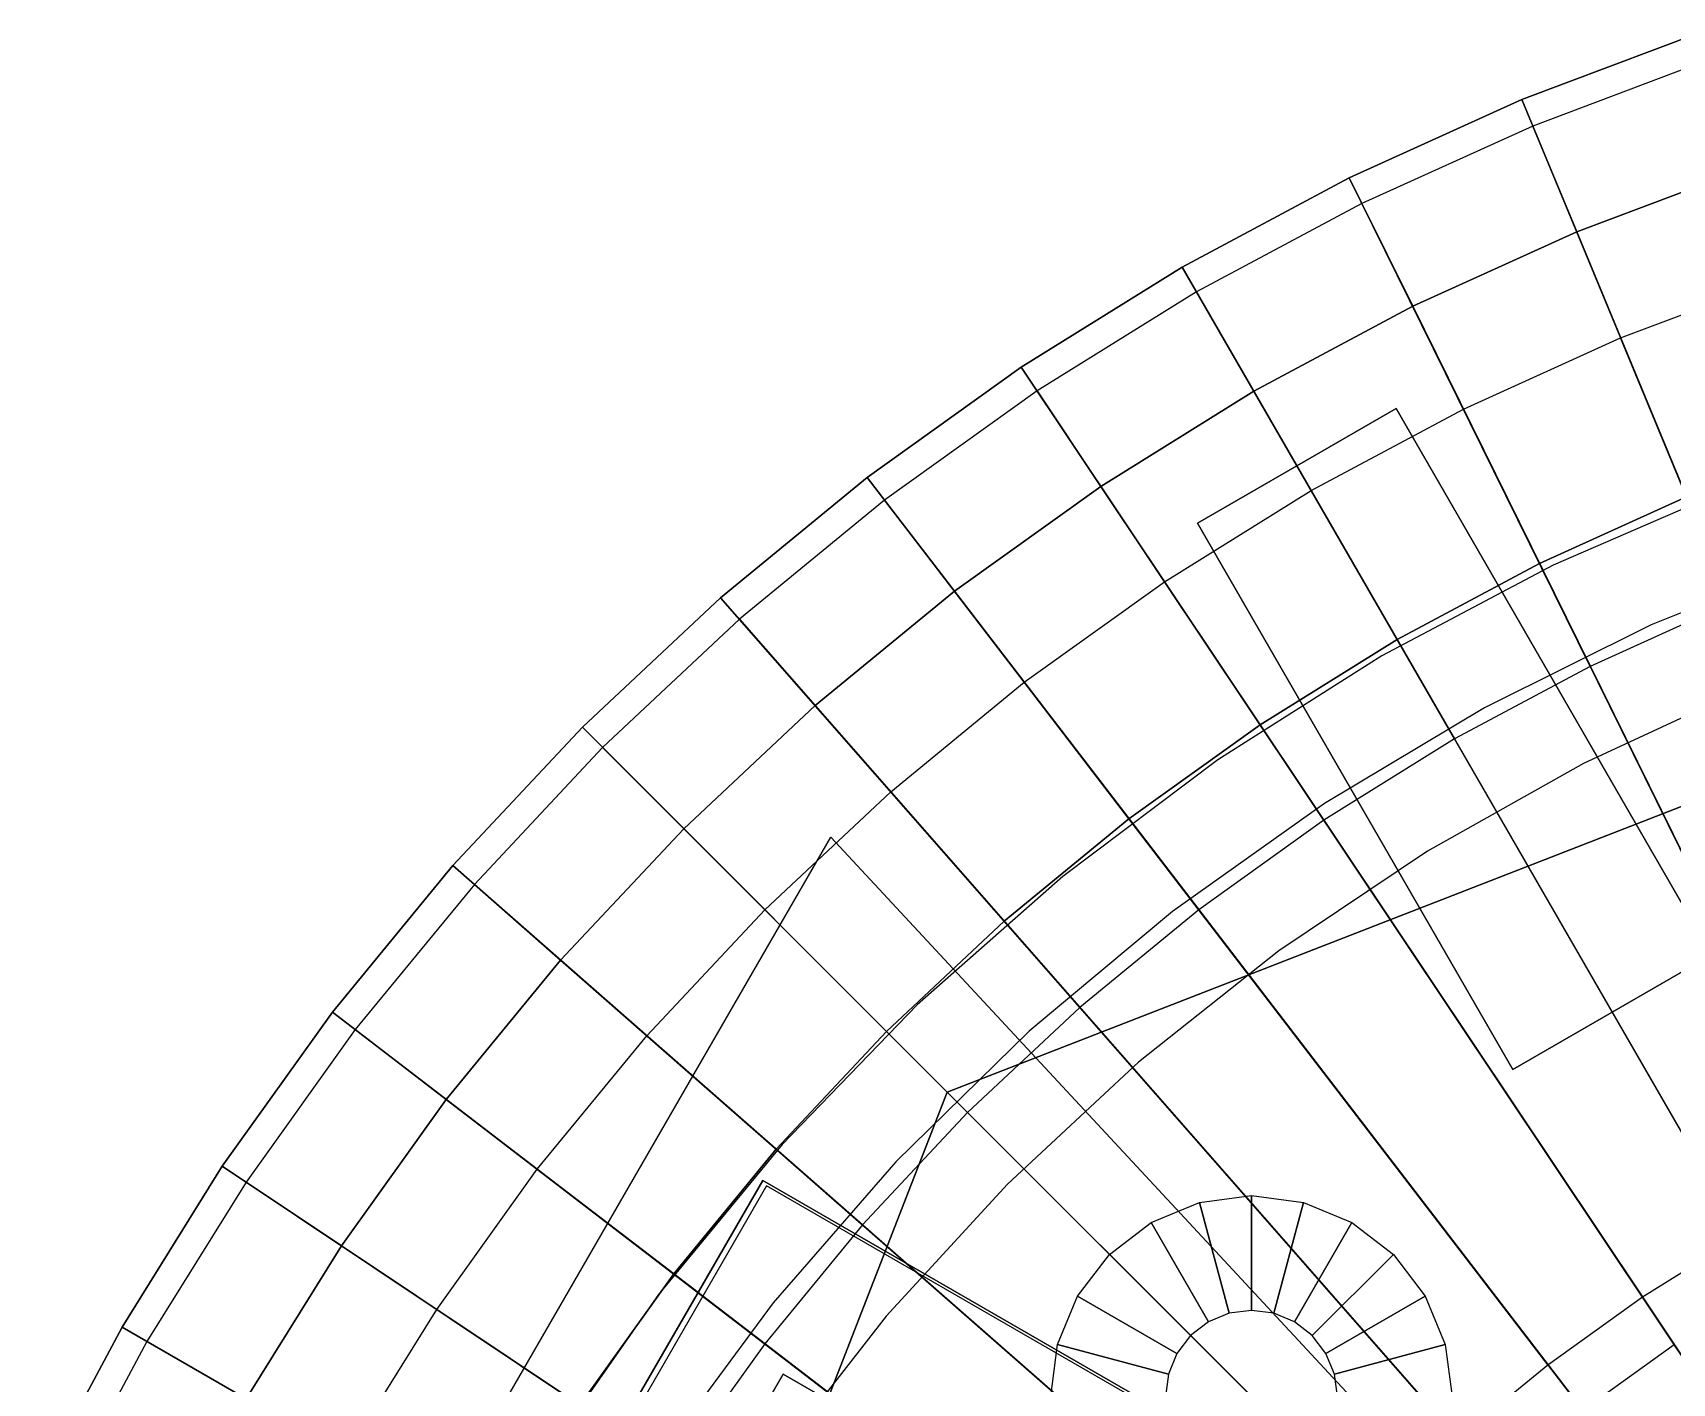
# Model space of a CAD drawing. Header units: millimetres. Extents: x -101 to 238, y -101 to 101.
# Drawn here: x -90.6 to -33.4, y 48.5 to 95.6 of the extents above; entities that cross this region are included whole.
import ezdxf

# ---------------------------------------------------------------- set-up
doc = ezdxf.new("R2010")
doc.units = ezdxf.units.MM
doc.header["$MEASUREMENT"] = 0
for name, color, linetype in [('AMBER_RING', 30, 'Continuous'), ('ANTENNA_COIL', 30, 'Continuous'), ('BASE_NOTCHES', 8, 'Continuous'), ('LED_CORE', 30, 'Continuous'), ('LED_LENS', 4, 'Continuous'), ('PCB_BOARD', 3, 'Continuous'), ('PCB_HOLES', 7, 'Continuous'), ('REFLECTOR_POCKET', 8, 'Continuous'), ('SEALED_BASE', 8, 'Continuous'), ('SOLAR_BEZEL', 8, 'Continuous'), ('TOP_FACETS', 9, 'Continuous'), ('TOP_HOUSING', 8, 'Continuous')]:
    doc.layers.add(name, color=color, linetype=linetype)

# ---------------------------------------------------------------- blocks, each defined once
blk = doc.blocks.new('*U3')
at = {"layer": 'LED_CORE'}
for points in [[(4, 3.9039, 4.5), (4, -1.0961, 4.5), (-4, -1.0961, 4.5), (-4, 3.9039, 4.5)], [(4, 3.9039, 2.5), (4, 3.9039, 4.5), (-4, 3.9039, 4.5), (-4, 3.9039, 2.5)], [(-4, 3.9039, 2.5), (-4, 3.9039, 4.5), (-4, -1.0961, 4.5), (-4, -1.0961, 2.5)], [(4, -1.0961, 2.5), (4, -1.0961, 4.5), (4, 3.9039, 4.5), (4, 3.9039, 2.5)], [(-4, -1.0961, 2.5), (-4, -1.0961, 4.5), (4, -1.0961, 4.5), (4, -1.0961, 2.5)]]:
    blk.add_3dface(points, dxfattribs=at)
at = {"layer": 'LED_LENS'}
for points in [[(10, 6.4039, 3), (10, -3.5961, 3), (-10, -3.5961, 3), (-10, 6.4039, 3)], [(10, 6.4039), (10, 6.4039, 3), (-10, 6.4039, 3), (-10, 6.4039)], [(-10, 6.4039), (-10, 6.4039, 3), (-10, -3.5961, 3), (-10, -3.5961)], [(10, -3.5961), (10, -3.5961, 3), (10, 6.4039, 3), (10, 6.4039)], [(-10, -3.5961), (-10, -3.5961, 3), (10, -3.5961, 3), (10, -3.5961)]]:
    blk.add_3dface(points, dxfattribs=at)
at = {"layer": 'REFLECTOR_POCKET'}
for points in [[(15.5, 10.4039, 0.5), (15.5, -7.5961, 0.5), (-15.5, -7.5961, 0.5), (-15.5, 10.4039, 0.5)], [(15.5, 10.4039, -4.5), (15.5, 10.4039, 0.5), (-15.5, 10.4039, 0.5), (-15.5, 10.4039, -4.5)], [(-15.5, 10.4039, -4.5), (-15.5, 10.4039, 0.5), (-15.5, -7.5961, 0.5), (-15.5, -7.5961, -4.5)], [(15.5, -7.5961, -4.5), (15.5, -7.5961, 0.5), (15.5, 10.4039, 0.5), (15.5, 10.4039, -4.5)], [(-15.5, -7.5961, -4.5), (-15.5, -7.5961, 0.5), (15.5, -7.5961, 0.5), (15.5, -7.5961, -4.5)]]:
    blk.add_3dface(points, dxfattribs=at)
at = {"layer": 'TOP_FACETS'}
blk.add_3dface([(18.2305, -14.3369, -2.5), (-18.2305, -14.3369, -2.5), (-27.0517, 14.3369, -2.5), (27.0517, 14.3369, -2.5)], dxfattribs=at)
blk = doc.blocks.new('*U4')
at = {"color": 0, "linetype": 'ByBlock', "lineweight": -2, "transparency": 16777216, "rotation": 59.99999999999999}
blk.add_blockref('*U3', (-63.866, 36.992, 138.5), dxfattribs=at)

msp = doc.modelspace()

# ---------------------------------------------------------------- linework, layer by layer
at = {"layer": 'AMBER_RING'}
for points in [[(-26.358, 77.6483, 113), (-31.38, 75.7581, 113), (-38.651, 93.3118, 113), (-32.4654, 95.6399, 113)], [(-32.4654, 95.6399, 113), (-38.651, 93.3118, 113), (-38.651, 93.3118, 117), (-32.4654, 95.6399, 117)], [(-31.38, 75.7581, 113), (-36.2677, 73.5436, 113), (-44.6712, 90.5841, 113), (-38.651, 93.3118, 113)], [(-38.651, 93.3118, 113), (-44.6712, 90.5841, 113), (-44.6712, 90.5841, 117), (-38.651, 93.3118, 117)], [(-36.2677, 73.5436, 113), (-41, 71.0141, 113), (-50.5, 87.4686, 113), (-44.6712, 90.5841, 113)], [(-44.6712, 90.5841, 113), (-50.5, 87.4686, 113), (-50.5, 87.4686, 117), (-44.6712, 90.5841, 117)], [(-41, 71.0141, 113), (-45.5568, 68.1805, 113), (-56.1126, 83.9784, 113), (-50.5, 87.4686, 113)], [(-50.5, 87.4686, 113), (-56.1126, 83.9784, 113), (-56.1126, 83.9784, 117), (-50.5, 87.4686, 117)], [(-45.5568, 68.1805, 113), (-49.9184, 65.055, 113), (-61.4849, 80.1287, 113), (-56.1126, 83.9784, 113)], [(-56.1126, 83.9784, 113), (-61.4849, 80.1287, 113), (-61.4849, 80.1287, 117), (-56.1126, 83.9784, 117)], [(-49.9184, 65.055, 113), (-54.0664, 61.6509, 113), (-66.5939, 75.9358, 113), (-61.4849, 80.1287, 113)], [(-61.4849, 80.1287, 113), (-66.5939, 75.9358, 113), (-66.5939, 75.9358, 117), (-61.4849, 80.1287, 117)], [(-54.0664, 61.6509, 113), (-57.9828, 57.9828, 113), (-71.4178, 71.4178, 113), (-66.5939, 75.9358, 113)], [(-66.5939, 75.9358, 113), (-71.4178, 71.4178, 113), (-71.4178, 71.4178, 117), (-66.5939, 75.9358, 117)], [(-57.9828, 57.9828, 113), (-61.6509, 54.0664, 113), (-75.9358, 66.5939, 113), (-71.4178, 71.4178, 113)], [(-71.4178, 71.4178, 113), (-75.9358, 66.5939, 113), (-75.9358, 66.5939, 117), (-71.4178, 71.4178, 117)], [(-61.6509, 54.0664, 113), (-65.055, 49.9184, 113), (-80.1287, 61.4849, 113), (-75.9358, 66.5939, 113)], [(-75.9358, 66.5939, 113), (-80.1287, 61.4849, 113), (-80.1287, 61.4849, 117), (-75.9358, 66.5939, 117)], [(-65.055, 49.9184, 113), (-68.1805, 45.5568, 113), (-83.9784, 56.1126, 113), (-80.1287, 61.4849, 113)], [(-80.1287, 61.4849, 113), (-83.9784, 56.1126, 113), (-83.9784, 56.1126, 117), (-80.1287, 61.4849, 117)], [(-68.1805, 45.5568, 113), (-71.0141, 41, 113), (-87.4686, 50.5, 113), (-83.9784, 56.1126, 113)], [(-83.9784, 56.1126, 113), (-87.4686, 50.5, 113), (-87.4686, 50.5, 117), (-83.9784, 56.1126, 117)], [(-71.0141, 41, 113), (-73.5436, 36.2677, 113), (-90.5841, 44.6712, 113), (-87.4686, 50.5, 113)], [(-87.4686, 50.5, 113), (-90.5841, 44.6712, 113), (-90.5841, 44.6712, 117), (-87.4686, 50.5, 117)]]:
    msp.add_3dface(points, dxfattribs=at)
at = {"layer": 'ANTENNA_COIL'}
for p, q in [((-31.3592, 79.7551, 85.1548), (-37.5637, 77.0741, 85.1611)), ((-28.1093, 77.4056, 84.6527), (-34.1378, 74.9884, 84.659)), ((-37.5637, 77.0741, 85.1611), (-43.5406, 73.9111, 85.1674)), ((-34.1378, 74.9884, 84.659), (-39.9601, 72.1023, 84.6653)), ((-43.5406, 73.9111, 85.1674), (-49.2524, 70.2851, 85.1736)), ((-30.8485, 72.778, 84.1569), (-36.5059, 70.1585, 84.1632)), ((-39.9601, 72.1023, 84.6653), (-45.5397, 68.7648, 84.6715)), ((-49.2524, 70.2851, 85.1736), (-54.6635, 66.2185, 85.1799)), ((-36.5059, 70.1585, 84.1632), (-41.9422, 67.0997, 84.1695)), ((-45.5397, 68.7648, 84.6715), (-50.8416, 64.996, 84.6778)), ((-41.9422, 67.0997, 84.1695), (-47.1232, 63.6202, 84.1757)), ((-54.6635, 66.2185, 85.1799), (-59.7398, 61.736, 85.1862)), ((-50.8416, 64.996, 84.6778), (-55.8327, 60.8192, 84.6841)), ((-47.1232, 63.6202, 84.1757), (-52.0167, 59.7413, 84.182)), ((-59.7398, 61.736, 85.1862), (-64.4495, 56.865, 85.1925)), ((-55.8327, 60.8192, 84.6841), (-60.4815, 56.2597, 84.6904)), ((-52.0167, 59.7413, 84.182), (-56.5917, 55.4867, 84.1883)), ((-64.4495, 56.865, 85.1925), (-68.7628, 51.6356, 85.1987)), ((-60.4815, 56.2597, 84.6904), (-64.7588, 51.3457, 84.6967)), ((-56.5917, 55.4867, 84.1883), (-60.8195, 50.8824, 84.1946)), ((-68.7628, 51.6356, 85.1987), (-72.6526, 46.0799, 85.205)), ((-64.7588, 51.3457, 84.6967), (-68.6376, 46.1073, 84.7029)), ((-60.8195, 50.8824, 84.1946), (-64.6734, 45.9567, 84.2008))]:
    msp.add_line(p, q, dxfattribs=at)
at = {"layer": 'BASE_NOTCHES'}
for points in [[(-32.0359, 63.4878, 8.5), (-43.0359, 82.5404, 8.5), (-49.9641, 78.5404, 8.5), (-38.9641, 59.4878, 8.5)], [(-32.0359, 63.4878, 11.5), (-38.9641, 59.4878, 11.5), (-49.9641, 78.5404, 11.5), (-43.0359, 82.5404, 11.5)], [(-43.0359, 82.5404, 8.5), (-43.0359, 82.5404, 11.5), (-49.9641, 78.5404, 11.5), (-49.9641, 78.5404, 8.5)], [(-32.0359, 63.4878, 8.5), (-32.0359, 63.4878, 11.5), (-43.0359, 82.5404, 11.5), (-43.0359, 82.5404, 8.5)], [(-49.9641, 78.5404, 8.5), (-49.9641, 78.5404, 11.5), (-38.9641, 59.4878, 11.5), (-38.9641, 59.4878, 8.5)], [(-38.9641, 59.4878, 8.5), (-38.9641, 59.4878, 11.5), (-32.0359, 63.4878, 11.5), (-32.0359, 63.4878, 8.5)]]:
    msp.add_3dface(points, dxfattribs=at)
at = {"layer": 'PCB_BOARD'}
for points in [[(0, 0, 58), (-29.0839, 70.2148, 58), (-58.6899, 58.6899, 58)], [(-29.0839, 70.2148, 55.8), (-58.6899, 58.6899, 55.8), (-58.6899, 58.6899, 58), (-29.0839, 70.2148, 58)], [(0, 0, 58), (-58.6899, 58.6899, 58), (-70.2148, 29.0839, 58)], [(-58.6899, 58.6899, 55.8), (-70.2148, 29.0839, 55.8), (-70.2148, 29.0839, 58), (-58.6899, 58.6899, 58)]]:
    msp.add_3dface(points, dxfattribs=at)
at = {"layer": 'PCB_HOLES'}
for points in [[(-48.0833, 51.0833, 58.2), (-48.8597, 50.981, 58.2), (-49.895, 54.8447, 58.2), (-48.0833, 55.0833, 58.2)], [(-47.3068, 50.981, 58.2), (-48.0833, 51.0833, 58.2), (-48.0833, 55.0833, 58.2), (-46.2715, 54.8447, 58.2)], [(-48.8597, 50.981, 58.2), (-49.5833, 50.6813, 58.2), (-51.5833, 54.1454, 58.2), (-49.895, 54.8447, 58.2)], [(-46.5833, 50.6813, 58.2), (-47.3068, 50.981, 58.2), (-46.2715, 54.8447, 58.2), (-44.5833, 54.1454, 58.2)], [(-49.5833, 50.6813, 58.2), (-50.2046, 50.2046, 58.2), (-53.033, 53.033, 58.2), (-51.5833, 54.1454, 58.2)], [(-45.9619, 50.2046, 58.2), (-46.5833, 50.6813, 58.2), (-44.5833, 54.1454, 58.2), (-43.1335, 53.033, 58.2)], [(-50.2046, 50.2046, 58.2), (-50.6813, 49.5833, 58.2), (-54.1454, 51.5833, 58.2), (-53.033, 53.033, 58.2)], [(-45.4852, 49.5833, 58.2), (-45.9619, 50.2046, 58.2), (-43.1335, 53.033, 58.2), (-42.0211, 51.5833, 58.2)], [(-50.6813, 49.5833, 58.2), (-50.981, 48.8597, 58.2), (-54.8447, 49.895, 58.2), (-54.1454, 51.5833, 58.2)], [(-45.1855, 48.8597, 58.2), (-45.4852, 49.5833, 58.2), (-42.0211, 51.5833, 58.2), (-41.3218, 49.895, 58.2)], [(-50.981, 48.8597, 58.2), (-51.0833, 48.0833, 58.2), (-55.0833, 48.0833, 58.2), (-54.8447, 49.895, 58.2)], [(-45.0833, 48.0833, 58.2), (-45.1855, 48.8597, 58.2), (-41.3218, 49.895, 58.2), (-41.0833, 48.0833, 58.2)]]:
    msp.add_3dface(points, dxfattribs=at)
at = {"layer": 'REFLECTOR_POCKET'}
msp.add_3dface([(-64.9961, 55.4234, 134), (-80.4961, 28.5766, 134), (-64.9077, 19.5766, 134), (-49.4077, 46.4234, 134)], dxfattribs=at)
at = {"layer": 'SEALED_BASE'}
for points in [[(-30.8582, 90.9053), (-36.7376, 88.6924), (-36.7376, 88.6924, 8), (-30.8582, 90.9053, 8)], [(0, 0), (0, 0), (-36.7376, 88.6924), (-30.8582, 90.9053)], [(-17.6792, 52.0812, 8), (-21.0476, 50.8134, 8), (-36.7376, 88.6924, 8), (-30.8582, 90.9053, 8)], [(-36.7376, 88.6924), (-42.4597, 86.0998), (-42.4597, 86.0998, 8), (-36.7376, 88.6924, 8)], [(0, 0), (0, 0), (-42.4597, 86.0998), (-36.7376, 88.6924)], [(-21.0476, 50.8134, 8), (-24.3259, 49.328, 8), (-42.4597, 86.0998, 8), (-36.7376, 88.6924, 8)], [(-42.4597, 86.0998), (-48, 83.1384), (-48, 83.1384, 8), (-42.4597, 86.0998, 8)], [(0, 0), (0, 0), (-48, 83.1384), (-42.4597, 86.0998)], [(-24.3259, 49.328, 8), (-27.5, 47.6314, 8), (-48, 83.1384, 8), (-42.4597, 86.0998, 8)], [(-48, 83.1384), (-53.3347, 79.8211), (-53.3347, 79.8211, 8), (-48, 83.1384, 8)], [(0, 0), (0, 0), (-53.3347, 79.8211), (-48, 83.1384)], [(-27.5, 47.6314, 8), (-30.5564, 45.7308, 8), (-53.3347, 79.8211, 8), (-48, 83.1384, 8)], [(-53.3347, 79.8211), (-58.4411, 76.1619), (-58.4411, 76.1619, 8), (-53.3347, 79.8211, 8)], [(0, 0), (0, 0), (-58.4411, 76.1619), (-53.3347, 79.8211)], [(-30.5564, 45.7308, 8), (-33.4819, 43.6344, 8), (-58.4411, 76.1619, 8), (-53.3347, 79.8211, 8)], [(-58.4411, 76.1619), (-63.2972, 72.1766), (-63.2972, 72.1766, 8), (-58.4411, 76.1619, 8)], [(0, 0), (0, 0), (-63.2972, 72.1766), (-58.4411, 76.1619)], [(-33.4819, 43.6344, 8), (-36.264, 41.3512, 8), (-63.2972, 72.1766, 8), (-58.4411, 76.1619, 8)], [(-63.2972, 72.1766), (-67.8823, 67.8823), (-67.8823, 67.8823, 8), (-63.2972, 72.1766, 8)], [(0, 0), (0, 0), (-67.8823, 67.8823), (-63.2972, 72.1766)], [(-36.264, 41.3512, 8), (-38.8909, 38.8909, 8), (-67.8823, 67.8823, 8), (-63.2972, 72.1766, 8)], [(-67.8823, 67.8823), (-72.1766, 63.2972), (-72.1766, 63.2972, 8), (-67.8823, 67.8823, 8)], [(0, 0), (0, 0), (-72.1766, 63.2972), (-67.8823, 67.8823)], [(-38.8909, 38.8909, 8), (-41.3512, 36.264, 8), (-72.1766, 63.2972, 8), (-67.8823, 67.8823, 8)], [(-72.1766, 63.2972), (-76.1619, 58.4411), (-76.1619, 58.4411, 8), (-72.1766, 63.2972, 8)], [(0, 0), (0, 0), (-76.1619, 58.4411), (-72.1766, 63.2972)], [(-41.3512, 36.264, 8), (-43.6344, 33.4819, 8), (-76.1619, 58.4411, 8), (-72.1766, 63.2972, 8)], [(-76.1619, 58.4411), (-79.8211, 53.3347), (-79.8211, 53.3347, 8), (-76.1619, 58.4411, 8)], [(0, 0), (0, 0), (-79.8211, 53.3347), (-76.1619, 58.4411)], [(-43.6344, 33.4819, 8), (-45.7308, 30.5564, 8), (-79.8211, 53.3347, 8), (-76.1619, 58.4411, 8)], [(-79.8211, 53.3347), (-83.1384, 48), (-83.1384, 48, 8), (-79.8211, 53.3347, 8)], [(0, 0), (0, 0), (-83.1384, 48), (-79.8211, 53.3347)], [(-45.7308, 30.5564, 8), (-47.6314, 27.5, 8), (-83.1384, 48, 8), (-79.8211, 53.3347, 8)]]:
    msp.add_3dface(points, dxfattribs=at)
at = {"layer": 'SOLAR_BEZEL'}
msp.add_3dface([(-27.7785, 41.5735, 152), (-30.4381, 39.6677, 152), (-36.5257, 47.6012, 152), (-33.3342, 49.8882, 152)], dxfattribs=at)
at = {"layer": 'TOP_HOUSING'}
for points in [[(-32.1439, 94.693, 105), (-38.2683, 92.388, 105), (-36.7376, 88.6924, 111), (-30.8582, 90.9053, 111)], [(-38.2683, 92.388, 105), (-44.2289, 89.6873, 105), (-42.4597, 86.0998, 111), (-36.7376, 88.6924, 111)], [(-30.8582, 90.9053, 111), (-36.7376, 88.6924, 111), (-32.9108, 79.4536, 123), (-27.6438, 81.436, 123)], [(-44.2289, 89.6873, 105), (-50, 86.6025, 105), (-48, 83.1384, 111), (-42.4597, 86.0998, 111)], [(-36.7376, 88.6924, 111), (-42.4597, 86.0998, 111), (-38.0368, 77.1311, 123), (-32.9108, 79.4536, 123)], [(-18.6435, 54.9219, 135), (-22.1956, 53.585, 135), (-35.2069, 84.9969, 135), (-29.5724, 87.1176, 135)], [(-50, 86.6025, 105), (-55.557, 83.147, 105), (-53.3347, 79.8211, 111), (-48, 83.1384, 111)], [(-42.4597, 86.0998, 111), (-48, 83.1384, 111), (-43, 74.4782, 123), (-38.0368, 77.1311, 123)], [(-22.1956, 53.585, 135), (-25.6527, 52.0186, 135), (-40.6906, 82.5123, 135), (-35.2069, 84.9969, 135)], [(-55.557, 83.147, 105), (-60.8761, 79.3353, 105), (-58.4411, 76.1619, 111), (-53.3347, 79.8211, 111)], [(-48, 83.1384, 111), (-53.3347, 79.8211, 111), (-47.779, 71.5064, 123), (-43, 74.4782, 123)], [(-25.6527, 52.0186, 135), (-29, 50.2295, 135), (-46, 79.6743, 135), (-40.6906, 82.5123, 135)], [(-53.3347, 79.8211, 111), (-58.4411, 76.1619, 111), (-52.3535, 68.2284, 123), (-47.779, 71.5064, 123)], [(-29, 50.2295, 135), (-32.2231, 48.2252, 135), (-51.1125, 76.4952, 135), (-46, 79.6743, 135)], [(-60.8761, 79.3353, 105), (-65.9346, 75.184, 105), (-63.2972, 72.1766, 111), (-58.4411, 76.1619, 111)], [(-32.9108, 79.4536, 123), (-38.0368, 77.1311, 123), (-27.4219, 55.6061, 135), (-23.7264, 57.2805, 135)], [(-38.0368, 77.1311, 123), (-43, 74.4782, 123), (-31, 53.6936, 135), (-27.4219, 55.6061, 135)], [(-58.4411, 76.1619, 111), (-63.2972, 72.1766, 111), (-56.7037, 64.6582, 123), (-52.3535, 68.2284, 123)], [(-32.2231, 48.2252, 135), (-35.3082, 46.0145, 135), (-56.0061, 72.9885, 135), (-51.1125, 76.4952, 135)], [(-65.9346, 75.184, 105), (-70.7107, 70.7107, 105), (-67.8823, 67.8823, 111), (-63.2972, 72.1766, 111)], [(-43, 74.4782, 123), (-47.779, 71.5064, 123), (-34.4454, 51.5511, 135), (-31, 53.6936, 135)], [(-35.3082, 46.0145, 135), (-38.2421, 43.6067, 135), (-60.6598, 69.1693, 135), (-56.0061, 72.9885, 135)], [(-63.2972, 72.1766, 111), (-67.8823, 67.8823, 111), (-60.8112, 60.8112, 123), (-56.7037, 64.6582, 123)], [(-47.779, 71.5064, 123), (-52.3535, 68.2284, 123), (-37.7432, 49.1879, 135), (-34.4454, 51.5511, 135)], [(-70.7107, 70.7107, 105), (-75.184, 65.9346, 105), (-72.1766, 63.2972, 111), (-67.8823, 67.8823, 111)], [(-38.2421, 43.6067, 135), (-41.0122, 41.0122, 135), (-65.0538, 65.0538, 135), (-60.6598, 69.1693, 135)], [(-52.3535, 68.2284, 123), (-56.7037, 64.6582, 123), (-40.8794, 46.6141, 135), (-37.7432, 49.1879, 135)], [(-67.8823, 67.8823, 111), (-72.1766, 63.2972, 111), (-64.6582, 56.7037, 123), (-60.8112, 60.8112, 123)], [(-75.184, 65.9346, 105), (-79.3353, 60.8761, 105), (-76.1619, 58.4411, 111), (-72.1766, 63.2972, 111)], [(-41.0122, 41.0122, 135), (-43.6067, 38.2421, 135), (-69.1693, 60.6598, 135), (-65.0538, 65.0538, 135)], [(-56.7037, 64.6582, 123), (-60.8112, 60.8112, 123), (-43.8406, 43.8406, 135), (-40.8794, 46.6141, 135)], [(-72.1766, 63.2972, 111), (-76.1619, 58.4411, 111), (-68.2284, 52.3535, 123), (-64.6582, 56.7037, 123)], [(-79.3353, 60.8761, 105), (-83.147, 55.557, 105), (-79.8211, 53.3347, 111), (-76.1619, 58.4411, 111)], [(-43.6067, 38.2421, 135), (-46.0145, 35.3082, 135), (-72.9885, 56.0061, 135), (-69.1693, 60.6598, 135)], [(-60.8112, 60.8112, 123), (-64.6582, 56.7037, 123), (-46.6141, 40.8794, 135), (-43.8406, 43.8406, 135)], [(-76.1619, 58.4411, 111), (-79.8211, 53.3347, 111), (-71.5064, 47.779, 123), (-68.2284, 52.3535, 123)], [(-64.6582, 56.7037, 123), (-68.2284, 52.3535, 123), (-49.1879, 37.7432, 135), (-46.6141, 40.8794, 135)], [(-83.147, 55.557, 105), (-86.6025, 50, 105), (-83.1384, 48, 111), (-79.8211, 53.3347, 111)], [(-46.0145, 35.3082, 135), (-48.2252, 32.2231, 135), (-76.4952, 51.1125, 135), (-72.9885, 56.0061, 135)], [(-79.8211, 53.3347, 111), (-83.1384, 48, 111), (-74.4782, 43, 123), (-71.5064, 47.779, 123)], [(-68.2284, 52.3535, 123), (-71.5064, 47.779, 123), (-51.5511, 34.4454, 135), (-49.1879, 37.7432, 135)], [(-48.2252, 32.2231, 135), (-50.2295, 29, 135), (-79.6743, 46, 135), (-76.4952, 51.1125, 135)], [(-86.6025, 50, 105), (-89.6873, 44.2289, 105), (-86.0998, 42.4597, 111), (-83.1384, 48, 111)]]:
    msp.add_3dface(points, dxfattribs=at)

# ---------------------------------------------------------------- block references
at = {"linetype": 'Continuous'}
msp.add_blockref('*U4', (0, 0), dxfattribs=at)

doc.saveas('drawing.dxf')
